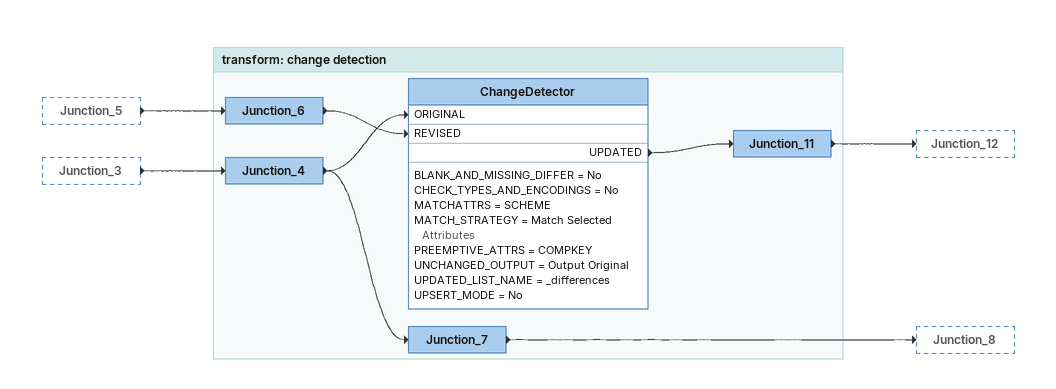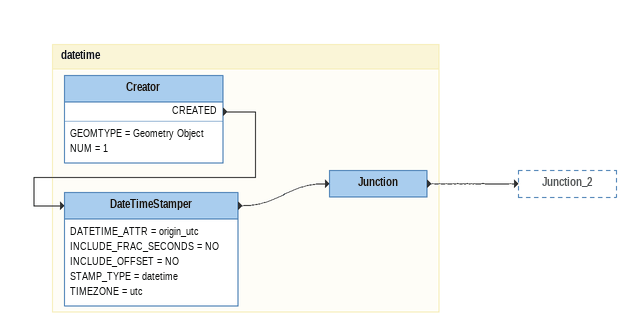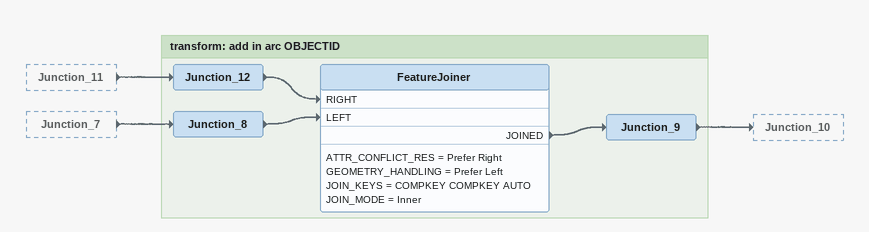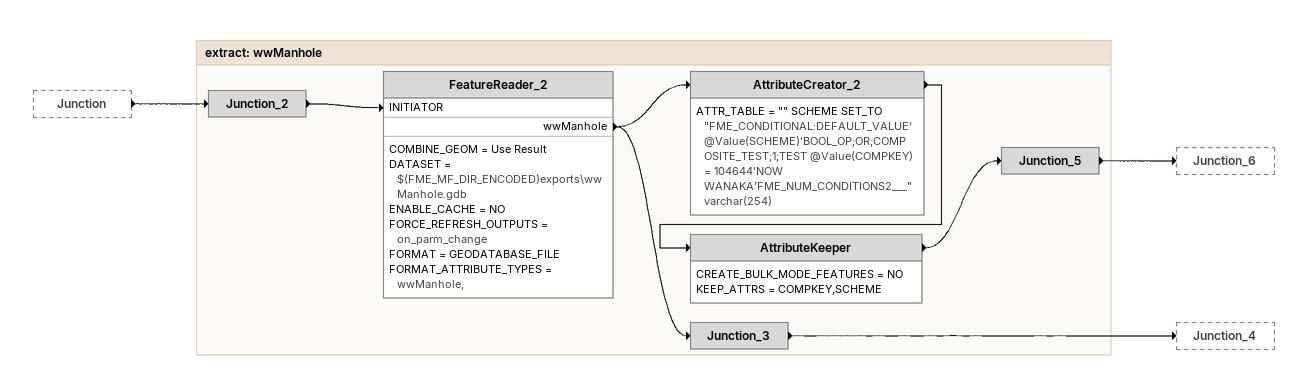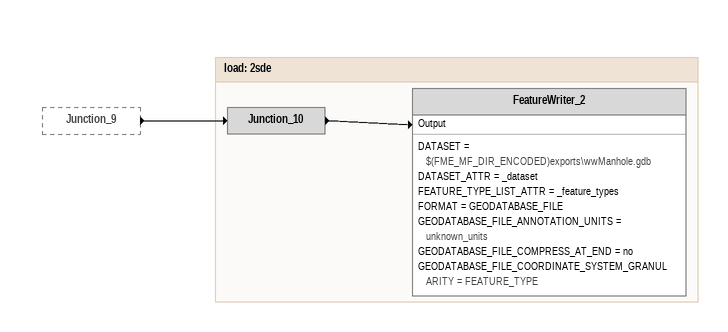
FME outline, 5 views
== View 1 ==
Junction_5 [outside]
    -> Junction_6
Junction_3 [outside]
    -> Junction_4

Bookmark: transform: change detection
Junction_6
    -> ChangeDetector [REVISED]
Junction_4
    -> ChangeDetector [ORIGINAL]
    -> Junction_7
ChangeDetector
    BLANK_AND_MISSING_DIFFER = No
    CHECK_TYPES_AND_ENCODINGS = No
    MATCHATTRS = SCHEME
    MATCH_STRATEGY = Match Selected Attributes
    PREEMPTIVE_ATTRS = COMPKEY
    UNCHANGED_OUTPUT = Output Original
    UPDATED_LIST_NAME = _differences
    UPSERT_MODE = No
    UPDATED -> Junction_11
Junction_11
    -> Junction_12
Junction_7
    -> Junction_8

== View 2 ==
Bookmark: datetime
Creator
    GEOMTYPE = Geometry Object
    NUM = 1
    CREATED -> DateTimeStamper
DateTimeStamper
    DATETIME_ATTR = origin_utc
    INCLUDE_FRAC_SECONDS = NO
    INCLUDE_OFFSET = NO
    STAMP_TYPE = datetime
    TIMEZONE = utc
    -> Junction
Junction
    -> Junction_2

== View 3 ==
Junction_11 [outside]
    -> Junction_12
Junction_7 [outside]
    -> Junction_8

Bookmark: transform: add in arc OBJECTID
Junction_12
    -> FeatureJoiner [RIGHT]
Junction_8
    -> FeatureJoiner [LEFT]
FeatureJoiner
    ATTR_CONFLICT_RES = Prefer Right
    GEOMETRY_HANDLING = Prefer Left
    JOIN_KEYS = COMPKEY COMPKEY AUTO
    JOIN_MODE = Inner
    JOINED -> Junction_9
Junction_9
    -> Junction_10

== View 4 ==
Junction [outside]
    -> Junction_2

Bookmark: extract: wwManhole
Junction_2
    -> FeatureReader_2 [INITIATOR]
FeatureReader_2
    COMBINE_GEOM = Use Result
    DATASET = $(FME_MF_DIR_ENCODED)exports\wwManhole.gdb
    ENABLE_CACHE = NO
    FORCE_REFRESH_OUTPUTS = on_parm_change
    FORMAT = GEODATABASE_FILE
    FORMAT_ATTRIBUTE_TYPES = wwManhole,
    wwManhole -> AttributeCreator_2
    wwManhole -> Junction_3
AttributeCreator_2
    ATTR_TABLE = "" SCHEME SET_TO "FME_CONDITIONAL:DEFAULT_VALUE'@Value(SCHEME)'BOOL_OP;OR;COMPOSITE_TEST;1;TEST @Value(COMPKEY) = 104644'NOW WANAKA'FME_NUM_CONDITIONS2___" varchar(254)
    -> AttributeKeeper
AttributeKeeper
    CREATE_BULK_MODE_FEATURES = NO
    KEEP_ATTRS = COMPKEY,SCHEME
    -> Junction_5
Junction_5
    -> Junction_6
Junction_3
    -> Junction_4

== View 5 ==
Junction_9 [outside]
    -> Junction_10

Bookmark: load: 2sde
Junction_10
    -> FeatureWriter_2 [Output]
FeatureWriter_2
    DATASET = $(FME_MF_DIR_ENCODED)exports\wwManhole.gdb
    DATASET_ATTR = _dataset
    FEATURE_TYPE_LIST_ATTR = _feature_types
    FORMAT = GEODATABASE_FILE
    GEODATABASE_FILE_ANNOTATION_UNITS = unknown_units
    GEODATABASE_FILE_COMPRESS_AT_END = no
    GEODATABASE_FILE_COORDINATE_SYSTEM_GRANULARITY = FEATURE_TYPE
